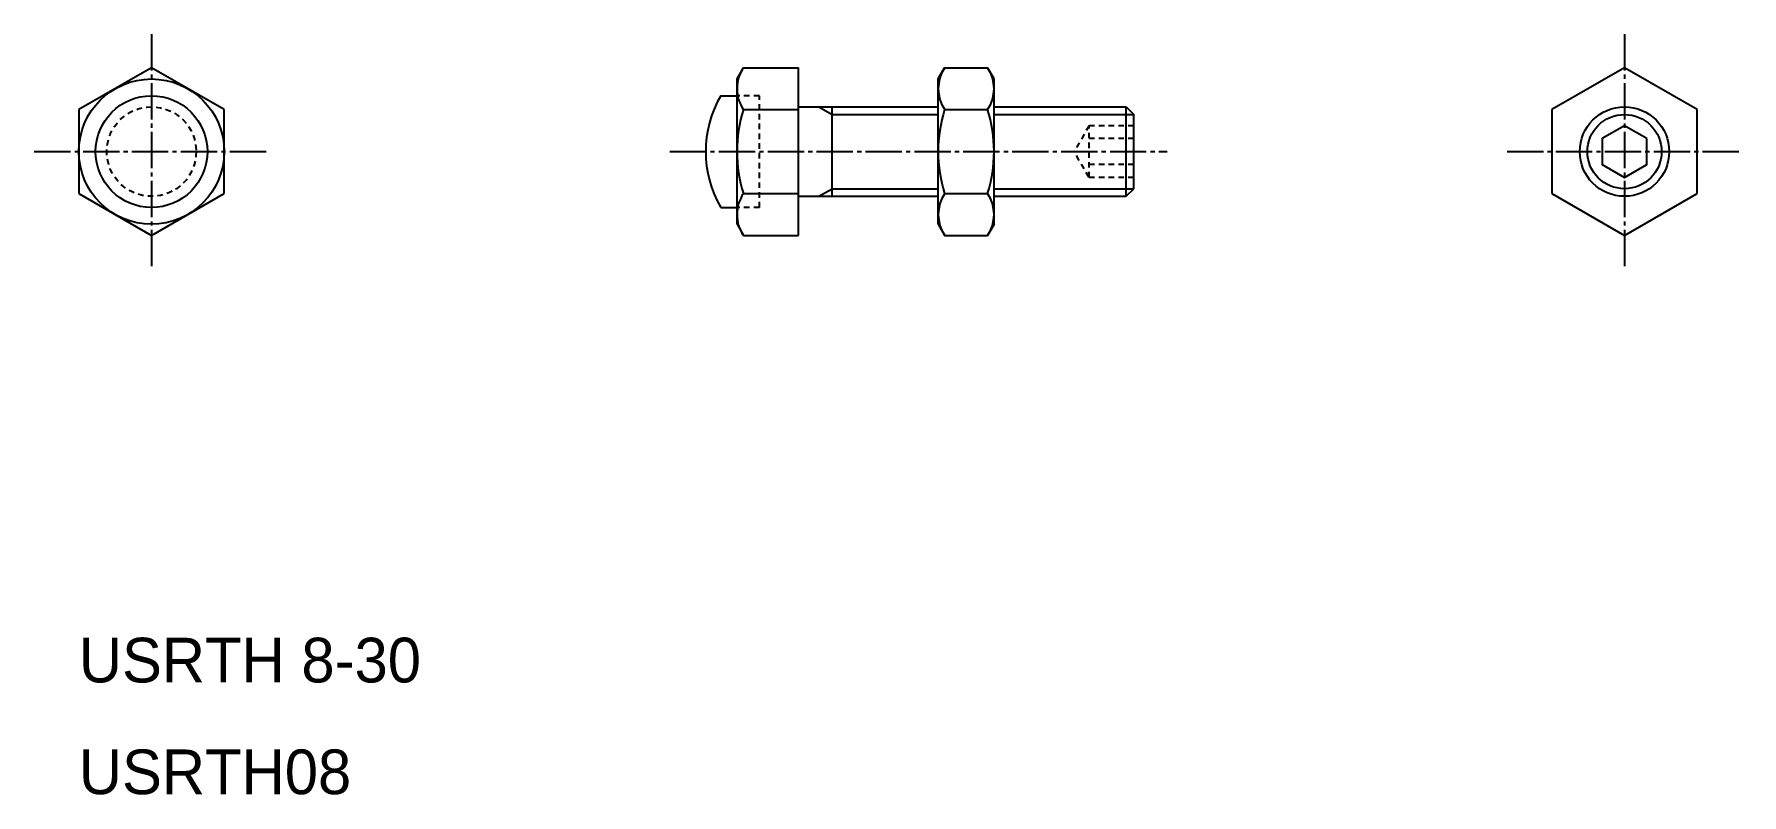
# Model space of a CAD drawing. Extents: x 90 to 243, y 42 to 110.
import ezdxf

# ---------------------------------------------------------------- set-up
doc = ezdxf.new("R2010")
doc.units = 0
doc.header["$LTSCALE"] = 0.25
doc.linetypes.add('CENTER', pattern=[17.5, 13, -1.5, 1.5, -1.5])
doc.linetypes.add('DASHED', pattern=[3.5, 2, -1.5])
doc.layers.get('0').update_dxf_attribs({"linetype": 'CONTINUOUS'})
doc.layers.add('CENTER', color=1, linetype='CENTER')

msp = doc.modelspace()

# ---------------------------------------------------------------- linework, layer by layer
at = {"color": 7, "linetype": 'CONTINUOUS'}
for p, q in [((100.89, 107.16), (94.39, 103.41)), ((107.39, 103.41), (100.89, 107.16)), ((153.28, 106.15), (153.86, 107.16)), ((153.86, 107.16), (158.78, 107.16)), ((158.78, 92.15), (158.78, 107.16)), ((171.28, 106.15), (171.86, 107.16)), ((171.86, 107.16), (175.7, 107.16)), ((176.28, 106.15), (175.7, 107.16)), ((232.69, 107.16), (226.19, 103.41)), ((239.19, 103.41), (232.69, 107.16)), ((153.28, 93.15), (153.28, 106.15)), ((171.28, 93.15), (171.28, 106.15)), ((176.28, 93.15), (176.28, 106.15)), ((105.77, 104.34), (105.77, 104.34)), ((151.82, 104.65), (153.28, 104.65)), ((237.56, 104.34), (237.56, 104.34)), ((94.39, 103.41), (94.39, 95.9)), ((107.39, 95.9), (107.39, 103.41)), ((153.86, 103.41), (158.78, 103.41)), ((158.78, 103.65), (171.28, 103.65)), ((161.78, 95.65), (161.78, 103.65)), ((171.86, 103.41), (175.7, 103.41)), ((176.28, 103.65), (188.11, 103.65)), ((188.11, 95.65), (188.11, 103.65)), ((188.11, 103.65), (188.78, 102.98)), ((188.78, 96.33), (188.78, 102.98)), ((226.19, 103.41), (226.19, 95.9)), ((239.19, 95.9), (239.19, 103.41)), ((188.11, 95.65), (188.78, 96.33)), ((94.39, 95.9), (100.89, 92.15)), ((100.89, 92.15), (107.39, 95.9)), ((153.86, 95.9), (158.78, 95.9)), ((158.78, 95.65), (171.28, 95.65)), ((171.86, 95.9), (175.7, 95.9)), ((176.28, 95.65), (188.11, 95.65)), ((226.19, 95.9), (232.69, 92.15)), ((232.69, 92.15), (239.19, 95.9)), ((151.82, 94.65), (153.28, 94.65)), ((153.28, 93.15), (153.86, 92.15)), ((153.86, 92.15), (158.78, 92.15)), ((171.28, 93.15), (171.86, 92.15)), ((171.86, 92.15), (175.7, 92.15)), ((176.28, 93.15), (175.7, 92.15))]:
    msp.add_line(p, q, dxfattribs=at)
for p, q in [((104.14, 105.28), (104.14, 105.28)), ((235.94, 105.28), (235.94, 105.28))]:
    msp.add_line(p, q)
at = {"color": 3, "linetype": 'DASHED'}
for p, q in [((155.28, 104.65), (153.28, 104.65)), ((155.28, 94.65), (155.28, 104.65)), ((184.78, 101.96), (183.45, 99.65)), ((184.78, 97.34), (184.78, 101.96)), ((188.78, 101.96), (184.78, 101.96)), ((184.78, 97.34), (183.45, 99.65)), ((188.78, 100.81), (184.78, 100.81)), ((188.78, 98.5), (184.78, 98.5)), ((188.78, 97.34), (184.78, 97.34)), ((155.28, 94.65), (153.28, 94.65))]:
    msp.add_line(p, q, dxfattribs=at)
at = {"color": 3, "linetype": 'CONTINUOUS'}
for p, q in [((160.61, 103.65), (161.78, 102.98)), ((161.78, 102.98), (171.28, 102.98)), ((176.28, 102.98), (188.78, 102.98)), ((160.61, 95.65), (161.78, 96.33)), ((161.78, 96.33), (171.28, 96.33)), ((176.28, 96.33), (188.78, 96.33))]:
    msp.add_line(p, q, dxfattribs=at)
at = {"color": 7, "linetype": 'CONTINUOUS'}
msp.add_lwpolyline([(234.69, 100.81), (232.69, 101.96), (230.69, 100.81), (230.69, 98.5), (232.69, 97.34), (234.69, 98.5)], close=True, dxfattribs=at)
for centre, radius in [((100.89, 99.65), 6.5), ((100.89, 99.65), 5), ((232.69, 99.65), 4)]:
    msp.add_circle(centre, radius, dxfattribs=at)
at = {"color": 3, "linetype": 'DASHED'}
msp.add_circle((100.89, 99.65), 4, dxfattribs=at)
at = {"color": 3, "linetype": 'CONTINUOUS'}
msp.add_circle((232.69, 99.65), 3.32, dxfattribs=at)
at = {"color": 7, "linetype": 'CONTINUOUS'}
for centre, radius, start, end in [((156.6, 105.28), 3.32, 145.5446, 214.4554), ((174.61, 105.28), 3.32, 145.6156, 214.3844), ((172.96, 105.28), 3.32, 325.6156, 34.3844), ((160.48, 99.65), 10, 150, 210), ((165.7, 99.65), 12.42, 162.4121, 197.5879), ((183.7, 99.65), 12.42, 162.412, 197.588), ((163.86, 99.65), 12.42, 342.412, 17.588), ((156.6, 94.02), 3.32, 145.5446, 214.4554), ((174.61, 94.02), 3.32, 145.6156, 214.3844), ((172.96, 94.02), 3.32, 325.6156, 34.3844)]:
    msp.add_arc(centre, radius, start, end, dxfattribs=at)
at = {"layer": 'CENTER', "color": 1, "linetype": 'CENTER'}
for p, q in [((100.89, 110.16), (100.89, 89.15)), ((232.69, 110.16), (232.69, 89.15)), ((90.39, 99.65), (111.4, 99.65)), ((147.28, 99.65), (191.78, 99.65)), ((222.18, 99.65), (243.19, 99.65))]:
    msp.add_line(p, q, dxfattribs=at)

# ---------------------------------------------------------------- texts
at = {"color": 7, "linetype": 'CONTINUOUS'}
for s, p in [('USRTH 8-30', (94.39, 52.15)), ('USRTH08', (94.39, 42.15))]:
    msp.add_text(s, height=4, dxfattribs=at).set_placement(p)

doc.saveas('drawing.dxf')
